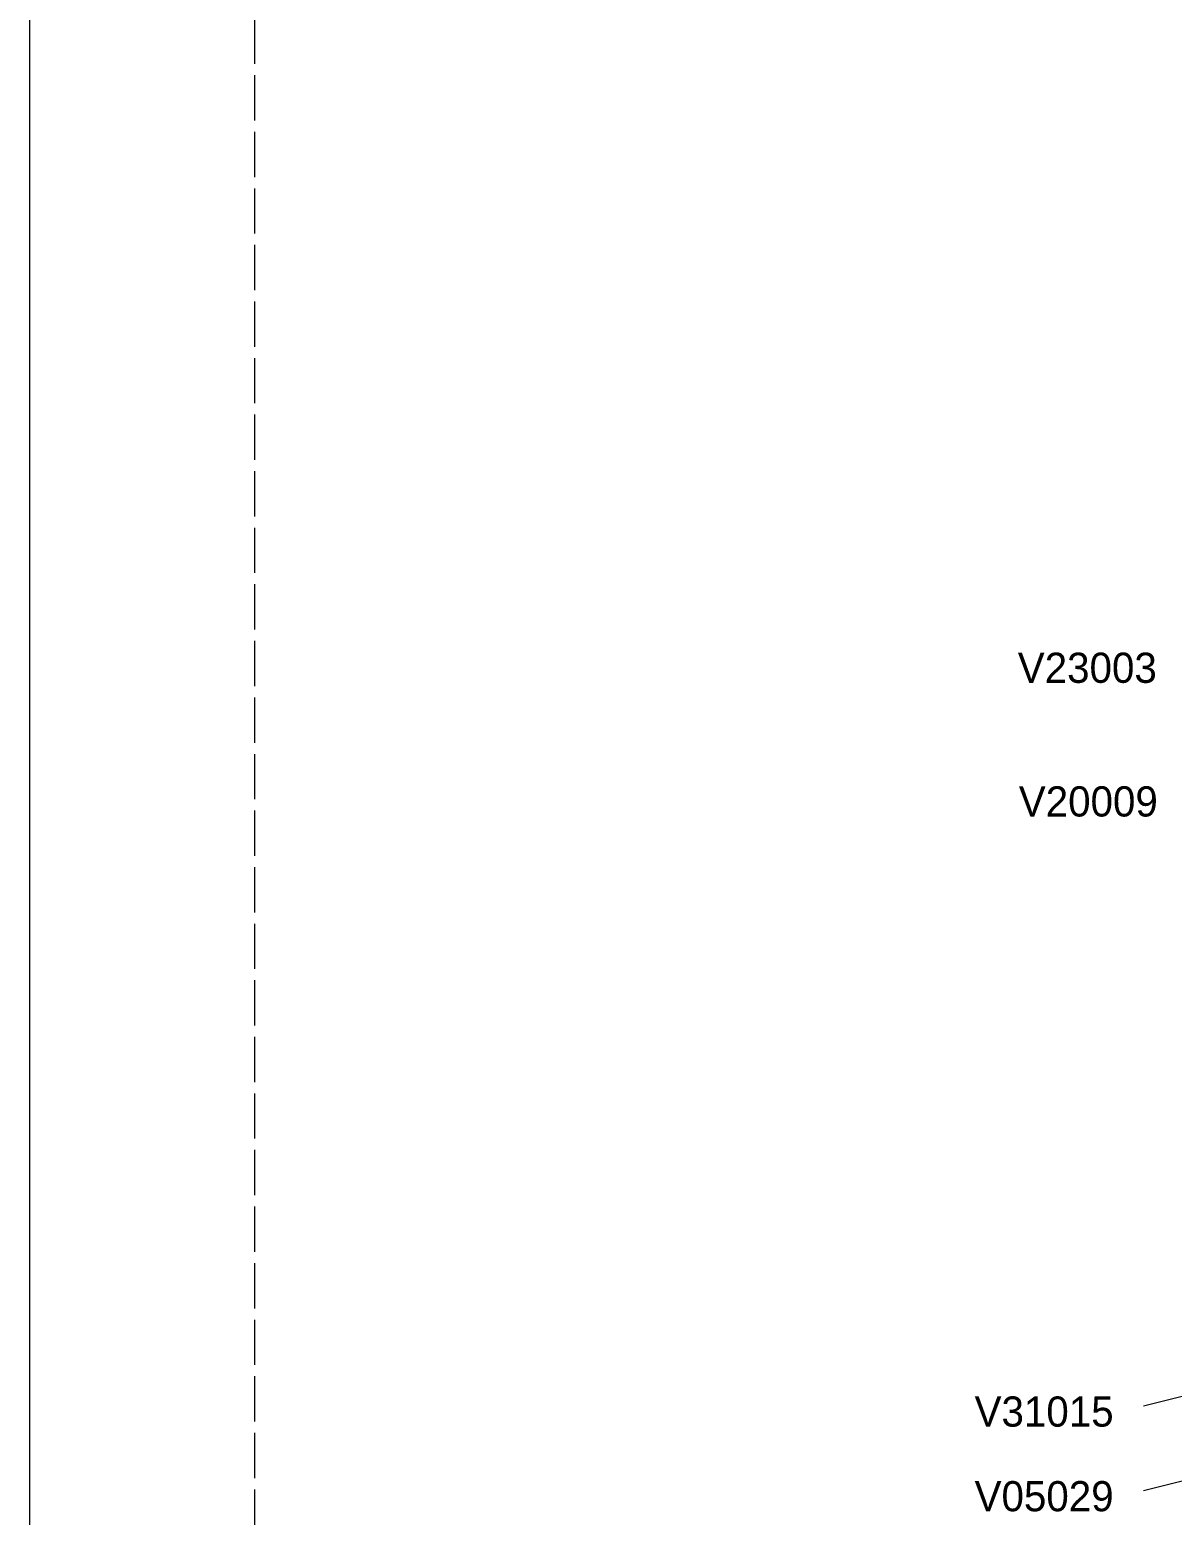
# Model space of a CAD drawing. Header units: millimetres. Extents: x -576 to 4430, y -1196 to 2690.
# Drawn here: x 1300 to 1375.8, y 125 to 223.5 of the extents above; entities that cross this region are included whole.
import ezdxf

# ---------------------------------------------------------------- set-up
doc = ezdxf.new("R2010")
doc.units = ezdxf.units.MM
doc.header["$LTSCALE"] = 0.25
doc.header["$MEASUREMENT"] = 0
doc.linetypes.add('ACAD_ISO02W100', pattern=[15, 12, -3])
doc.layers.get('0').update_dxf_attribs({"lineweight": 5})
doc.layers.add('01_Dimension', color=251, linetype='Continuous', lineweight=9)
doc.layers.add('01_Text', color=40, linetype='Continuous', lineweight=25)
doc.layers.add('02_Block Frame', color=7, linetype='Continuous', lineweight=5, true_color=0xe2001a, plot=False)
doc.styles.add('Aluk Text', font='GOTHIC.TTF')

# ---------------------------------------------------------------- blocks, each defined once
blk = doc.blocks.new('PAGE pari')
at = {"layer": '02_Block Frame'}
blk.add_lwpolyline([(0, 0), (0, 297), (210, 297), (210, 0)], close=True, dxfattribs=at)
at = {"layer": '02_Block Frame', "linetype": 'ACAD_ISO02W100'}
blk.add_lwpolyline([(14.934, 15), (14.934, 282), (191.934, 282), (191.934, 15)], close=True, dxfattribs=at)

msp = doc.modelspace()

# ---------------------------------------------------------------- linework, layer by layer
at = {"layer": '01_Dimension'}
for p, q in [((1380.858, 134.006), (1373.874, 132.26)), ((1383.237, 128.99), (1373.874, 126.649))]:
    msp.add_line(p, q, dxfattribs=at)

# ---------------------------------------------------------------- block references
msp.add_blockref('PAGE pari', (1300, 0))

# ---------------------------------------------------------------- texts
at = {"layer": '01_Text', "style": 'Aluk Text'}
for s, p in [('V23003', (1365.53, 180.218)), ('V20009', (1365.598, 171.357)), ('V31015', (1362.666, 130.91)), ('V05029', (1362.666, 125.299))]:
    msp.add_text(s, height=2, dxfattribs=at).set_placement(p)

doc.saveas('drawing.dxf')
